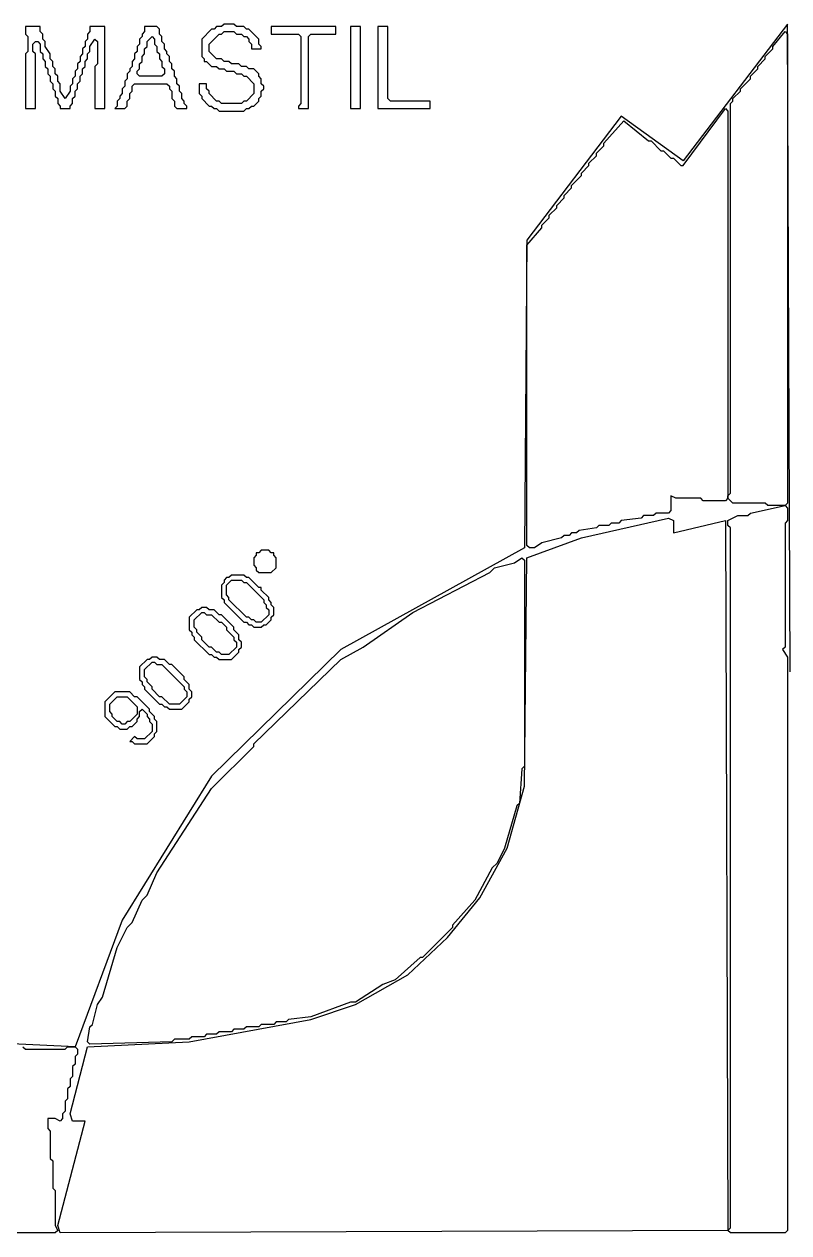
# Model space of a CAD drawing. Extents: x 17 to 323, y -435 to -5.
# Drawn here: x 252.65 to 283.45, y -333.8 to -285.1 of the extents above; entities that cross this region are included whole.
import ezdxf

# ---------------------------------------------------------------- set-up
doc = ezdxf.new("R2010")
doc.units = 0

msp = doc.modelspace()

# ---------------------------------------------------------------- linework, layer by layer
at = {"layer": 'CONTOURS'}
for p, q in [((252.7, -285.2), (252.7, -285.5)), ((253.3, -285.2), (252.7, -285.2)), ((253.3, -285.4), (253.3, -285.2)), ((255.9, -285.2), (255.3, -285.2)), ((255.3, -285.2), (255.3, -285.4)), ((255.9, -288.5), (255.9, -285.2)), ((257.5, -285.2), (257.5, -285.4)), ((258, -285.2), (257.5, -285.2)), ((258.1, -285.3), (258, -285.2)), ((258.1, -285.5), (258.1, -285.3)), ((260.2, -285.3), (259.8, -285.7)), ((260.3, -285.3), (260.2, -285.3)), ((260.4, -285.2), (260.3, -285.3)), ((260.6, -285.2), (260.4, -285.2)), ((260.7, -285.1), (260.6, -285.2)), ((261.1, -285.1), (260.7, -285.1)), ((261.2, -285.2), (261.1, -285.1)), ((261.5, -285.2), (261.2, -285.2)), ((261.6, -285.3), (261.5, -285.2)), ((261.7, -285.3), (261.6, -285.3)), ((262.1, -285.7), (261.7, -285.3)), ((262.6, -285.2), (262.6, -285.5)), ((265.2, -285.2), (262.6, -285.2)), ((265.2, -285.5), (265.2, -285.2)), ((265.8, -285.2), (265.8, -288.5)), ((266.2, -285.2), (265.8, -285.2)), ((266.2, -288.5), (266.2, -285.2)), ((266.9, -285.2), (266.9, -288.5)), ((267.3, -285.2), (266.9, -285.2)), ((267.3, -288.1), (267.3, -285.2)), ((283.4, -285.1), (279.2, -290.6)), ((283.5, -311.2), (283.4, -285.1)), ((252.7, -285.5), (252.8, -285.6)), ((252.8, -285.6), (252.8, -286.2)), ((253, -285.9), (253.1, -285.8)), ((253.1, -285.8), (253.2, -285.8)), ((253.2, -285.8), (253.3, -285.9)), ((253.4, -285.5), (253.3, -285.4)), ((253.4, -285.7), (253.4, -285.5)), ((253.5, -285.8), (253.4, -285.7)), ((253.5, -286), (253.5, -285.8)), ((255.2, -285.7), (255.1, -285.8)), ((255.1, -285.8), (255.1, -286)), ((255.3, -285.4), (255.2, -285.5)), ((255.2, -285.5), (255.2, -285.7)), ((255.3, -286), (255.5, -285.7)), ((255.5, -285.7), (255.6, -285.8)), ((255.6, -285.8), (255.6, -286.7)), ((257.4, -285.6), (257.3, -285.7)), ((257.3, -285.7), (257.3, -285.9)), ((257.5, -285.4), (257.4, -285.5)), ((257.4, -285.5), (257.4, -285.6)), ((257.6, -285.8), (257.8, -285.6)), ((257.6, -286), (257.6, -285.8)), ((257.8, -285.6), (257.9, -285.7)), ((257.9, -285.7), (257.9, -285.9)), ((258.2, -285.6), (258.1, -285.5)), ((258.2, -285.8), (258.2, -285.6)), ((258.3, -285.9), (258.2, -285.8)), ((259.8, -285.7), (259.8, -286.4)), ((260.1, -285.9), (260.5, -285.5)), ((260.5, -285.5), (260.6, -285.5)), ((260.6, -285.5), (260.7, -285.4)), ((260.7, -285.4), (261.1, -285.4)), ((261.1, -285.4), (261.2, -285.5)), ((261.2, -285.5), (261.4, -285.5)), ((261.4, -285.5), (261.5, -285.6)), ((261.5, -285.6), (261.6, -285.6)), ((261.6, -285.6), (261.7, -285.7)), ((261.7, -285.7), (261.7, -285.8)), ((261.7, -285.8), (261.8, -285.9)), ((262.1, -285.9), (262.1, -285.7)), ((262.6, -285.5), (263.7, -285.5)), ((263.7, -285.5), (263.8, -285.6)), ((263.8, -285.6), (263.8, -288.3)), ((264.1, -285.6), (264.2, -285.5)), ((264.1, -288.5), (264.1, -285.6)), ((264.2, -285.5), (265.2, -285.5)), ((282.8, -286), (283.3, -285.4)), ((283.3, -285.4), (283.4, -285.5)), ((283.4, -285.5), (283.4, -304.4)), ((252.8, -286.2), (252.7, -286.3)), ((252.7, -286.3), (252.7, -288.5)), ((253, -286.2), (253, -285.9)), ((253.1, -286.3), (253, -286.2)), ((253.1, -288.5), (253.1, -286.3)), ((253.3, -285.9), (253.3, -286.2)), ((253.3, -286.2), (253.4, -286.3)), ((253.4, -286.3), (253.4, -286.5)), ((253.7, -286.3), (253.5, -286)), ((253.7, -286.5), (253.7, -286.3)), ((255, -286.3), (254.9, -286.4)), ((255.1, -286), (255, -286.1)), ((255, -286.1), (255, -286.3)), ((255.2, -286.3), (255.3, -286.2)), ((255.2, -286.5), (255.2, -286.3)), ((255.3, -286.2), (255.3, -286)), ((257.2, -286.2), (257.1, -286.3)), ((257.1, -286.3), (257.1, -286.5)), ((257.3, -285.9), (257.2, -286)), ((257.2, -286), (257.2, -286.2)), ((257.4, -286.4), (257.5, -286.3)), ((257.5, -286.1), (257.6, -286)), ((257.5, -286.3), (257.5, -286.1)), ((257.9, -285.9), (258, -286)), ((258, -286), (258, -286.2)), ((258, -286.2), (258.1, -286.3)), ((258.1, -286.3), (258.1, -286.5)), ((258.3, -286.1), (258.3, -285.9)), ((258.4, -286.2), (258.3, -286.1)), ((258.4, -286.3), (258.4, -286.2)), ((258.5, -286.4), (258.4, -286.3)), ((260.1, -286.2), (260.1, -285.9)), ((260.4, -286.5), (260.1, -286.2)), ((261.8, -285.9), (261.8, -286.1)), ((261.8, -286.1), (262.2, -286.1)), ((262.2, -286), (262.1, -285.9)), ((262.2, -286.1), (262.2, -286)), ((282.5, -286.4), (282.8, -286.1)), ((282.8, -286.1), (282.8, -286)), ((253.4, -286.5), (253.5, -286.6)), ((253.5, -286.6), (253.5, -286.8)), ((253.5, -286.8), (253.6, -286.9)), ((253.8, -286.6), (253.7, -286.5)), ((253.8, -286.8), (253.8, -286.6)), ((253.9, -286.9), (253.8, -286.8)), ((254.9, -286.6), (254.8, -286.7)), ((254.8, -286.7), (254.8, -286.9)), ((254.9, -286.4), (254.9, -286.6)), ((255, -286.9), (255.1, -286.8)), ((255.1, -286.6), (255.2, -286.5)), ((255.1, -286.8), (255.1, -286.6)), ((255.6, -286.7), (255.5, -286.8)), ((255.5, -286.8), (255.5, -288.5)), ((257, -286.8), (256.9, -286.9)), ((257.1, -286.5), (257, -286.6)), ((257, -286.6), (257, -286.8)), ((257.3, -286.7), (257.4, -286.6)), ((257.3, -286.9), (257.3, -286.7)), ((257.4, -286.6), (257.4, -286.4)), ((258.1, -286.5), (258.2, -286.6)), ((258.2, -286.6), (258.2, -286.8)), ((258.2, -286.8), (258.3, -286.9)), ((258.5, -286.6), (258.5, -286.4)), ((258.6, -286.7), (258.5, -286.6)), ((258.6, -286.9), (258.6, -286.7)), ((259.8, -286.4), (259.9, -286.5)), ((259.9, -286.5), (259.9, -286.6)), ((259.9, -286.6), (260, -286.6)), ((260, -286.6), (260.2, -286.8)), ((260.2, -286.8), (260.4, -286.8)), ((260.6, -286.5), (260.4, -286.5)), ((260.4, -286.8), (260.5, -286.9)), ((260.7, -286.6), (260.6, -286.5)), ((260.9, -286.6), (260.7, -286.6)), ((261, -286.7), (260.9, -286.6)), ((261.3, -286.7), (261, -286.7)), ((261.4, -286.8), (261.3, -286.7)), ((261.6, -286.8), (261.4, -286.8)), ((261.7, -286.9), (261.6, -286.8)), ((282.2, -286.8), (282.5, -286.5)), ((282.2, -286.9), (282.2, -286.8)), ((282.5, -286.5), (282.5, -286.4)), ((253.6, -286.9), (253.6, -287.1)), ((253.6, -287.1), (253.7, -287.2)), ((253.7, -287.2), (253.7, -287.4)), ((253.9, -287.1), (253.9, -286.9)), ((254, -287.2), (253.9, -287.1)), ((254, -287.4), (254, -287.2)), ((254.7, -287.2), (254.6, -287.3)), ((254.6, -287.3), (254.6, -287.5)), ((254.8, -286.9), (254.7, -287)), ((254.7, -287), (254.7, -287.2)), ((254.9, -287.2), (255, -287.1)), ((254.9, -287.4), (254.9, -287.2)), ((255, -287.1), (255, -286.9)), ((256.8, -287.3), (256.7, -287.4)), ((256.9, -287), (256.8, -287.1)), ((256.8, -287.1), (256.8, -287.3)), ((256.9, -286.9), (256.9, -287)), ((257.2, -287), (257.3, -286.9)), ((257.2, -287.1), (257.2, -287)), ((257.3, -287.2), (257.2, -287.1)), ((258.2, -287.2), (257.3, -287.2)), ((258.3, -287.1), (258.2, -287.2)), ((258.3, -286.9), (258.3, -287.1)), ((258.7, -287), (258.6, -286.9)), ((258.7, -287.2), (258.7, -287)), ((258.8, -287.3), (258.7, -287.2)), ((258.8, -287.5), (258.8, -287.3)), ((260.5, -286.9), (260.7, -286.9)), ((260.7, -286.9), (260.8, -287)), ((260.8, -287), (261.1, -287)), ((261.1, -287), (261.2, -287.1)), ((261.2, -287.1), (261.4, -287.1)), ((261.4, -287.1), (261.5, -287.2)), ((261.5, -287.2), (261.6, -287.2)), ((261.6, -287.2), (261.9, -287.5)), ((261.9, -286.9), (261.7, -286.9)), ((262.1, -287.1), (261.9, -286.9)), ((262.1, -287.2), (262.1, -287.1)), ((262.2, -287.3), (262.1, -287.2)), ((262.2, -287.5), (262.2, -287.3)), ((281.5, -287.7), (281.9, -287.3)), ((281.9, -287.2), (282.2, -286.9)), ((281.9, -287.3), (281.9, -287.2)), ((253.7, -287.4), (253.8, -287.5)), ((253.8, -287.5), (253.8, -287.7)), ((253.8, -287.7), (253.9, -287.8)), ((253.9, -287.8), (253.9, -288)), ((254.1, -287.5), (254, -287.4)), ((254.1, -287.8), (254.1, -287.5)), ((254.3, -288.1), (254.1, -287.8)), ((254.5, -287.8), (254.3, -288.1)), ((254.6, -287.5), (254.5, -287.6)), ((254.5, -287.6), (254.5, -287.8)), ((254.7, -287.8), (254.8, -287.7)), ((254.7, -288), (254.7, -287.8)), ((254.8, -287.5), (254.9, -287.4)), ((254.8, -287.7), (254.8, -287.5)), ((256.7, -287.6), (256.6, -287.7)), ((256.6, -287.7), (256.6, -287.9)), ((256.7, -287.4), (256.7, -287.6)), ((256.9, -287.9), (257, -287.8)), ((257, -287.6), (257.1, -287.5)), ((257, -287.8), (257, -287.6)), ((257.1, -287.5), (258.4, -287.5)), ((258.4, -287.5), (258.5, -287.6)), ((258.5, -287.6), (258.5, -287.7)), ((258.5, -287.7), (258.6, -287.8)), ((258.6, -287.8), (258.6, -288.1)), ((258.9, -287.6), (258.8, -287.5)), ((258.9, -287.8), (258.9, -287.6)), ((259, -287.9), (258.9, -287.8)), ((260, -287.5), (259.7, -287.5)), ((259.7, -287.5), (259.7, -287.9)), ((260, -287.7), (260, -287.5)), ((260.1, -287.8), (260, -287.7)), ((260.1, -287.9), (260.1, -287.8)), ((261.9, -287.5), (261.9, -287.9)), ((262.3, -287.6), (262.2, -287.5)), ((262.2, -287.8), (262.3, -287.7)), ((262.2, -288), (262.2, -287.8)), ((262.3, -287.7), (262.3, -287.6)), ((281.2, -288.1), (281.5, -287.8)), ((281.5, -287.8), (281.5, -287.7)), ((253.9, -288), (254, -288.1)), ((254, -288.1), (254, -288.3)), ((254, -288.3), (254.1, -288.4)), ((254.5, -288.4), (254.6, -288.3)), ((254.6, -288.1), (254.7, -288)), ((254.6, -288.3), (254.6, -288.1)), ((256.5, -288.1), (256.4, -288.2)), ((256.4, -288.2), (256.4, -288.4)), ((256.6, -287.9), (256.5, -288)), ((256.5, -288), (256.5, -288.1)), ((256.8, -288.2), (256.9, -288.1)), ((256.8, -288.4), (256.8, -288.2)), ((256.9, -288.1), (256.9, -287.9)), ((258.6, -288.1), (258.7, -288.2)), ((258.7, -288.2), (258.7, -288.4)), ((259, -288.1), (259, -287.9)), ((259.1, -288.2), (259, -288.1)), ((259.1, -288.3), (259.1, -288.2)), ((259.2, -288.4), (259.1, -288.3)), ((259.7, -287.9), (259.8, -288)), ((259.8, -288), (259.8, -288.1)), ((259.8, -288.1), (260.1, -288.4)), ((260.4, -288.2), (260.1, -287.9)), ((260.5, -288.2), (260.4, -288.2)), ((260.6, -288.3), (260.5, -288.2)), ((261.4, -288.3), (260.6, -288.3)), ((261.5, -288.2), (261.4, -288.3)), ((261.6, -288.2), (261.5, -288.2)), ((261.9, -287.9), (261.6, -288.2)), ((261.9, -288.4), (262.1, -288.2)), ((262.1, -288.1), (262.2, -288)), ((262.1, -288.2), (262.1, -288.1)), ((263.8, -288.3), (263.7, -288.4)), ((267.4, -288.2), (267.3, -288.1)), ((269, -288.2), (267.4, -288.2)), ((269, -288.5), (269, -288.2)), ((281.1, -288.3), (281.2, -288.2)), ((281.1, -304), (281.1, -288.3)), ((281.2, -288.2), (281.2, -288.1)), ((252.7, -288.5), (253.1, -288.5)), ((254.1, -288.4), (254.1, -288.5)), ((254.1, -288.5), (254.5, -288.5)), ((254.5, -288.5), (254.5, -288.4)), ((255.5, -288.5), (255.9, -288.5)), ((256.4, -288.4), (256.3, -288.5)), ((256.3, -288.5), (256.7, -288.5)), ((256.7, -288.5), (256.8, -288.4)), ((258.7, -288.4), (258.8, -288.5)), ((258.8, -288.5), (259.2, -288.5)), ((259.2, -288.5), (259.2, -288.4)), ((260.1, -288.4), (260.2, -288.4)), ((260.2, -288.4), (260.3, -288.5)), ((260.3, -288.5), (260.4, -288.5)), ((260.4, -288.5), (260.5, -288.6)), ((260.5, -288.6), (261.5, -288.6)), ((261.5, -288.6), (261.6, -288.5)), ((261.6, -288.5), (261.7, -288.5)), ((261.7, -288.5), (261.8, -288.4)), ((261.8, -288.4), (261.9, -288.4)), ((263.7, -288.4), (263.7, -288.5)), ((263.7, -288.5), (264.1, -288.5)), ((265.8, -288.5), (266.2, -288.5)), ((266.9, -288.5), (269, -288.5)), ((279.2, -290.8), (280.9, -288.5)), ((280.9, -288.5), (281, -288.6)), ((281, -288.6), (281, -304.2)), ((276.7, -288.8), (272.9, -293.8)), ((276, -289.9), (276.8, -289)), ((279.2, -290.6), (276.7, -288.8)), ((276.8, -289), (277.8, -289.8)), ((275.7, -290.3), (276, -290)), ((276, -290), (276, -289.9)), ((277.8, -289.8), (277.9, -289.8)), ((277.9, -289.8), (278.3, -290.2)), ((278.3, -290.2), (278.4, -290.2)), ((278.4, -290.2), (278.7, -290.5)), ((275.4, -290.7), (275.7, -290.4)), ((275.4, -290.8), (275.4, -290.7)), ((275.7, -290.4), (275.7, -290.3)), ((278.7, -290.5), (278.8, -290.5)), ((278.8, -290.5), (279.1, -290.8)), ((274.7, -291.6), (275.1, -291.2)), ((275.1, -291.1), (275.4, -290.8)), ((275.1, -291.2), (275.1, -291.1)), ((279.1, -290.8), (279.2, -290.8)), ((274.4, -292), (274.7, -291.7)), ((274.7, -291.7), (274.7, -291.6)), ((274.1, -292.4), (274.4, -292.1)), ((274.4, -292.1), (274.4, -292)), ((273.8, -292.8), (274.1, -292.5)), ((274.1, -292.5), (274.1, -292.4)), ((273.5, -293.2), (273.8, -292.9)), ((273.8, -292.9), (273.8, -292.8)), ((272.9, -294), (273.5, -293.3)), ((273.5, -293.3), (273.5, -293.2)), ((272.9, -293.8), (272.8, -306.2)), ((272.9, -306.1), (272.9, -294)), ((278.9, -304.2), (278.7, -304.1)), ((278.7, -304.1), (278.7, -304.7)), ((279.9, -304.2), (278.9, -304.2)), ((280, -304.3), (279.9, -304.2)), ((280.9, -304.3), (280, -304.3)), ((281, -304.2), (280.9, -304.3)), ((281, -304.1), (281.1, -304)), ((281, -304.2), (281, -304.1)), ((281.2, -304.4), (281, -304.2)), ((278.1, -304.8), (278, -304.9)), ((278.6, -304.8), (278.1, -304.8)), ((278.7, -304.7), (278.6, -304.8)), ((282.5, -304.4), (281.2, -304.4)), ((281.8, -304.9), (281.9, -304.8)), ((281.9, -304.8), (283.3, -304.5)), ((282.6, -304.5), (282.5, -304.4)), ((283.3, -304.5), (282.6, -304.5)), ((283.4, -304.4), (283.3, -304.5)), ((283.3, -304.5), (283.4, -304.6)), ((283.4, -304.6), (283.4, -305.1)), ((275.1, -305.8), (278.6, -305)), ((275.8, -305.3), (275.7, -305.4)), ((276.2, -305.3), (275.8, -305.3)), ((276.3, -305.2), (276.2, -305.3)), ((276.6, -305.2), (276.3, -305.2)), ((276.7, -305.1), (276.6, -305.2)), ((277.5, -305), (276.7, -305.1)), ((277.6, -304.9), (277.5, -305)), ((278, -304.9), (277.6, -304.9)), ((278.6, -305), (278.8, -305.1)), ((278.8, -305.1), (278.8, -305.6)), ((278.8, -305.6), (280.9, -305.1)), ((280.9, -305.1), (281, -333.7)), ((281, -305.1), (281.4, -304.9)), ((281, -305.3), (281, -305.1)), ((281.1, -305.4), (281, -305.3)), ((281.4, -304.9), (281.8, -304.9)), ((283.4, -305.1), (283.3, -305.2)), ((283.3, -305.2), (283.3, -310.2)), ((272.9, -306.6), (275.1, -305.8)), ((274.3, -305.8), (273.5, -306)), ((274.4, -305.7), (274.3, -305.8)), ((274.6, -305.7), (274.4, -305.7)), ((274.7, -305.6), (274.6, -305.7)), ((274.9, -305.6), (274.7, -305.6)), ((275, -305.5), (274.9, -305.6)), ((275.7, -305.4), (275, -305.5)), ((281.1, -333.6), (281.1, -305.4)), ((262.2, -306.3), (262.1, -306.4)), ((262.5, -306.3), (262.2, -306.3)), ((262.6, -306.4), (262.5, -306.3)), ((272.8, -306.2), (265.4, -310.3)), ((273, -306.2), (272.9, -306.1)), ((273.2, -306.2), (273, -306.2)), ((273.5, -306), (273.2, -306.2)), ((262, -306.5), (261.9, -306.6)), ((261.9, -306.6), (261.9, -306.9)), ((262, -306.4), (262, -306.5)), ((262.1, -306.4), (262, -306.4)), ((262.7, -306.4), (262.6, -306.4)), ((262.7, -306.5), (262.7, -306.4)), ((262.8, -306.6), (262.7, -306.5)), ((262.8, -307), (262.8, -306.6)), ((271.6, -307), (272.4, -306.8)), ((272.4, -306.8), (272.7, -306.6)), ((272.7, -306.6), (272.8, -306.7)), ((272.8, -315.8), (272.9, -306.6)), ((272.8, -306.7), (272.8, -315)), ((261.9, -306.9), (262, -307)), ((262, -307), (262, -307.1)), ((262, -307.1), (262.1, -307.2)), ((262.1, -307.2), (262.6, -307.2)), ((262.6, -307.2), (262.8, -307)), ((268.3, -308.8), (271.4, -307.2)), ((271.4, -307.2), (271.6, -307)), ((260.7, -307.6), (260.6, -307.7)), ((260.6, -307.7), (260.6, -308.2)), ((260.8, -307.4), (260.7, -307.5)), ((260.7, -307.5), (260.7, -307.6)), ((260.9, -307.4), (260.8, -307.4)), ((260.8, -307.7), (261, -307.5)), ((260.8, -308.1), (260.8, -307.7)), ((261, -307.3), (260.9, -307.4)), ((261.5, -307.3), (261, -307.3)), ((261, -307.5), (261.4, -307.5)), ((261.4, -307.5), (261.5, -307.6)), ((261.6, -307.4), (261.5, -307.3)), ((261.5, -307.6), (261.6, -307.6)), ((261.7, -307.4), (261.6, -307.4)), ((261.6, -307.6), (262.3, -308.3)), ((262.1, -307.8), (261.7, -307.4)), ((260.6, -308.2), (260.7, -308.3)), ((260.9, -308.2), (260.8, -308.1)), ((260.9, -308.3), (260.9, -308.2)), ((262.2, -307.8), (262.1, -307.8)), ((262.2, -307.9), (262.2, -307.8)), ((262.5, -308.2), (262.2, -307.9)), ((262.5, -308.3), (262.5, -308.2)), ((259.6, -308.7), (259.3, -309)), ((259.7, -308.7), (259.6, -308.7)), ((259.8, -308.6), (259.7, -308.7)), ((260, -308.6), (259.8, -308.6)), ((260.1, -308.7), (260, -308.6)), ((260.3, -308.7), (260.1, -308.7)), ((260.5, -308.9), (260.3, -308.7)), ((260.7, -308.3), (260.7, -308.4)), ((260.7, -308.4), (261.5, -309.2)), ((261.6, -309), (260.9, -308.3)), ((262.3, -308.3), (262.3, -308.4)), ((262.3, -308.4), (262.4, -308.5)), ((262.4, -308.5), (262.4, -308.6)), ((262.4, -308.6), (262.5, -308.7)), ((262.6, -308.4), (262.5, -308.3)), ((262.5, -308.7), (262.5, -308.9)), ((262.6, -308.5), (262.6, -308.4)), ((262.7, -308.6), (262.6, -308.5)), ((262.7, -308.9), (262.7, -308.6)), ((259.3, -309), (259.3, -309.5)), ((259.5, -309.1), (259.8, -308.8)), ((259.5, -309.4), (259.5, -309.1)), ((259.8, -308.8), (259.9, -308.8)), ((259.9, -308.8), (260, -308.9)), ((260, -308.9), (260.2, -308.9)), ((260.2, -308.9), (260.5, -309.2)), ((260.6, -308.9), (260.5, -308.9)), ((260.5, -309.2), (260.6, -309.2)), ((261.1, -309.4), (260.6, -308.9)), ((260.6, -309.2), (260.8, -309.4)), ((261.5, -309.2), (261.6, -309.2)), ((261.7, -309), (261.6, -309)), ((261.6, -309.2), (261.7, -309.3)), ((261.8, -309.1), (261.7, -309)), ((261.9, -309.1), (261.8, -309.1)), ((262, -309.2), (261.9, -309.1)), ((262.2, -309.2), (262, -309.2)), ((262.5, -308.9), (262.2, -309.2)), ((262.4, -309.3), (262.6, -309.1)), ((262.6, -309), (262.7, -308.9)), ((262.6, -309.1), (262.6, -309)), ((266.3, -310.2), (268.3, -308.8)), ((259.3, -309.5), (259.4, -309.6)), ((259.4, -309.6), (259.4, -309.7)), ((259.4, -309.7), (259.5, -309.8)), ((259.6, -309.5), (259.5, -309.4)), ((259.6, -309.6), (259.6, -309.5)), ((259.8, -309.8), (259.6, -309.6)), ((260.8, -309.4), (260.8, -309.5)), ((260.8, -309.5), (261.1, -309.8)), ((261.1, -309.5), (261.1, -309.4)), ((261.3, -309.7), (261.1, -309.5)), ((261.3, -309.9), (261.3, -309.7)), ((261.7, -309.3), (261.8, -309.3)), ((261.8, -309.3), (261.9, -309.4)), ((261.9, -309.4), (262.2, -309.4)), ((262.2, -309.4), (262.3, -309.3)), ((262.3, -309.3), (262.4, -309.3)), ((259.5, -309.8), (259.5, -309.9)), ((259.5, -309.9), (260.1, -310.5)), ((259.8, -309.9), (259.8, -309.8)), ((260.1, -310.2), (259.8, -309.9)), ((260.2, -310.2), (260.1, -310.2)), ((260.4, -310.4), (260.2, -310.2)), ((261.2, -310.2), (260.9, -310.5)), ((261.1, -309.8), (261.1, -309.9)), ((261.1, -309.9), (261.2, -310)), ((261.2, -310), (261.2, -310.2)), ((261.4, -310), (261.3, -309.9)), ((261.3, -310.3), (261.4, -310.2)), ((261.4, -310.2), (261.4, -310)), ((265.4, -310.7), (266.3, -310.2)), ((283.3, -310.2), (283.2, -310.3)), ((257.6, -310.7), (257.3, -311)), ((257.7, -310.7), (257.6, -310.7)), ((257.8, -310.6), (257.7, -310.7)), ((258, -310.6), (257.8, -310.6)), ((258.1, -310.7), (258, -310.6)), ((258.3, -310.7), (258.1, -310.7)), ((258.5, -310.9), (258.3, -310.7)), ((260.1, -310.5), (260.2, -310.5)), ((265.4, -310.3), (260.2, -315.4)), ((260.2, -310.5), (260.3, -310.6)), ((260.3, -310.6), (260.4, -310.6)), ((260.5, -310.4), (260.4, -310.4)), ((260.4, -310.6), (260.5, -310.7)), ((260.6, -310.5), (260.5, -310.4)), ((260.5, -310.7), (261, -310.7)), ((260.9, -310.5), (260.6, -310.5)), ((261, -310.7), (261.3, -310.4)), ((261.3, -310.4), (261.3, -310.3)), ((261.9, -314.1), (265.4, -310.7)), ((283.2, -310.3), (283.4, -310.6)), ((283.4, -310.6), (283.4, -333.7)), ((257.3, -311), (257.3, -311.5)), ((257.5, -311.1), (257.8, -310.8)), ((257.5, -311.4), (257.5, -311.1)), ((257.8, -310.8), (257.9, -310.8)), ((257.9, -310.8), (258, -310.9)), ((258, -310.9), (258.2, -310.9)), ((258.2, -310.9), (259.1, -311.8)), ((258.6, -310.9), (258.5, -310.9)), ((259.1, -311.4), (258.6, -310.9)), ((257.3, -311.5), (257.4, -311.6)), ((257.4, -311.6), (257.4, -311.7)), ((257.6, -311.5), (257.5, -311.4)), ((257.6, -311.6), (257.6, -311.5)), ((257.8, -311.8), (257.6, -311.6)), ((259.1, -311.5), (259.1, -311.4)), ((259.3, -311.7), (259.1, -311.5)), ((256.3, -312), (255.9, -312.4)), ((256.9, -312), (256.3, -312)), ((257.1, -312.2), (256.9, -312)), ((257.4, -311.7), (257.5, -311.8)), ((257.5, -311.8), (257.5, -311.9)), ((257.5, -311.9), (258.1, -312.5)), ((257.8, -311.9), (257.8, -311.8)), ((258.1, -312.2), (257.8, -311.9)), ((259.1, -311.8), (259.1, -311.9)), ((259.1, -311.9), (259.2, -312)), ((259.2, -312), (259.2, -312.2)), ((259.3, -311.9), (259.3, -311.7)), ((259.4, -312), (259.3, -311.9)), ((259.4, -312.2), (259.4, -312)), ((255.9, -312.4), (255.9, -313)), ((256.1, -312.5), (256.4, -312.2)), ((256.1, -312.8), (256.1, -312.5)), ((256.4, -312.2), (256.8, -312.2)), ((256.8, -312.2), (257.2, -312.6)), ((257.2, -312.2), (257.1, -312.2)), ((257.7, -312.7), (257.2, -312.2)), ((257.2, -312.6), (257.2, -312.9)), ((258.2, -312.2), (258.1, -312.2)), ((258.1, -312.5), (258.2, -312.5)), ((258.5, -312.5), (258.2, -312.2)), ((258.2, -312.5), (258.3, -312.6)), ((258.3, -312.6), (258.4, -312.6)), ((258.4, -312.6), (258.5, -312.7)), ((258.9, -312.5), (258.5, -312.5)), ((259.2, -312.2), (258.9, -312.5)), ((259, -312.7), (259.3, -312.4)), ((259.3, -312.3), (259.4, -312.2)), ((259.3, -312.4), (259.3, -312.3)), ((255.9, -313), (256.3, -313.4)), ((256.2, -312.9), (256.1, -312.8)), ((256.2, -313), (256.2, -312.9)), ((256.4, -313.2), (256.2, -313)), ((257.2, -312.9), (256.9, -313.2)), ((257.2, -313.1), (257.3, -313)), ((257.2, -313.2), (257.2, -313.1)), ((257.3, -312.8), (257.4, -312.7)), ((257.3, -313), (257.3, -312.8)), ((257.4, -312.7), (257.6, -312.9)), ((257.6, -312.9), (257.6, -313)), ((257.6, -313), (257.7, -313.1)), ((257.7, -312.8), (257.7, -312.7)), ((257.9, -313), (257.7, -312.8)), ((257.7, -313.1), (257.7, -313.2)), ((257.9, -313.1), (257.9, -313)), ((258, -313.2), (257.9, -313.1)), ((258.5, -312.7), (259, -312.7)), ((256.3, -313.4), (256.4, -313.4)), ((256.5, -313.2), (256.4, -313.2)), ((256.4, -313.4), (256.5, -313.5)), ((256.6, -313.3), (256.5, -313.2)), ((256.5, -313.5), (256.8, -313.5)), ((256.7, -313.3), (256.6, -313.3)), ((256.8, -313.2), (256.7, -313.3)), ((256.9, -313.2), (256.8, -313.2)), ((256.8, -313.5), (256.9, -313.4)), ((256.9, -313.4), (257, -313.4)), ((257, -313.4), (257.2, -313.2)), ((257.8, -313.6), (257.5, -313.9)), ((257.7, -313.2), (257.8, -313.3)), ((257.8, -313.3), (257.8, -313.6)), ((257.9, -313.7), (258, -313.6)), ((258, -313.6), (258, -313.2)), ((257.1, -313.8), (256.9, -314)), ((256.9, -314), (257, -314)), ((257, -314), (257.1, -314.1)), ((257.2, -313.9), (257.1, -313.8)), ((257.1, -314.1), (257.6, -314.1)), ((257.5, -313.9), (257.2, -313.9)), ((257.6, -314.1), (257.9, -313.8)), ((257.9, -313.8), (257.9, -313.7)), ((261.9, -314.2), (261.9, -314.1)), ((260.2, -315.9), (261.9, -314.2)), ((272.8, -315), (272.7, -315.1)), ((260.2, -315.4), (256.6, -321.2)), ((272.7, -315.1), (272.6, -316.5)), ((258, -319.3), (260.2, -315.9)), ((272.1, -318.3), (272.8, -315.8)), ((272.6, -316.5), (272.5, -316.6)), ((272.5, -316.6), (272, -318.3)), ((271, -320.3), (272.1, -318.3)), ((272, -318.3), (271.7, -318.9)), ((271.7, -318.9), (271.5, -319.1)), ((257.6, -320.2), (258, -319.3)), ((271.5, -319.1), (270.8, -320.4)), ((257, -321.3), (257.4, -320.4)), ((257.4, -320.4), (257.6, -320.2)), ((269.7, -321.9), (271, -320.3)), ((270.8, -320.4), (269.9, -321.4)), ((256.6, -321.2), (254.7, -326.3)), ((256.8, -321.5), (257, -321.3)), ((269.9, -321.4), (269.9, -321.5)), ((256.4, -322.3), (256.8, -321.5)), ((268.1, -323.4), (269.7, -321.9)), ((269.9, -321.5), (268.7, -322.7)), ((255.8, -324.3), (256.4, -322.3)), ((268.6, -322.7), (267.6, -323.6)), ((268.7, -322.7), (268.6, -322.7)), ((266, -324.6), (268.1, -323.4)), ((267.1, -323.8), (266, -324.5)), ((267.6, -323.6), (267.1, -323.8)), ((255.6, -324.6), (255.8, -324.3)), ((255.4, -325.4), (255.6, -324.6)), ((265.8, -324.5), (264.2, -325.1)), ((264.2, -325.2), (266, -324.6)), ((266, -324.5), (265.8, -324.5)), ((259.3, -326.1), (264.2, -325.2)), ((262.8, -325.3), (262.7, -325.4)), ((263.2, -325.3), (262.8, -325.3)), ((263.3, -325.2), (263.2, -325.3)), ((264.2, -325.1), (263.3, -325.2)), ((255.2, -326.1), (255.3, -325.5)), ((255.3, -325.5), (255.4, -325.4)), ((260, -325.8), (259.9, -325.9)), ((260.4, -325.8), (260, -325.8)), ((260.5, -325.7), (260.4, -325.8)), ((261, -325.7), (260.5, -325.7)), ((261.1, -325.6), (261, -325.7)), ((261.5, -325.6), (261.1, -325.6)), ((261.6, -325.5), (261.5, -325.6)), ((262.1, -325.5), (261.6, -325.5)), ((262.2, -325.4), (262.1, -325.5)), ((262.7, -325.4), (262.2, -325.4)), ((254.7, -326.3), (248, -326)), ((255.3, -326.2), (255.2, -326.1)), ((255.2, -326.3), (259.3, -326.1)), ((258.6, -326.1), (255.3, -326.2)), ((258.7, -326), (258.6, -326.1)), ((259.3, -326), (258.7, -326)), ((259.4, -325.9), (259.3, -326)), ((259.9, -325.9), (259.4, -325.9)), ((252.6, -326.3), (252.7, -326.4)), ((252.7, -326.4), (254.3, -326.4)), ((254.3, -326.4), (254.4, -326.3)), ((254.4, -326.3), (254.7, -326.3)), ((254.5, -329), (255.2, -326.3)), ((254.7, -326.3), (254.8, -326.4)), ((254.8, -326.6), (254.7, -326.7)), ((254.7, -326.7), (254.7, -327)), ((254.8, -326.4), (254.8, -326.6)), ((254.7, -327), (254.6, -327.1)), ((254.6, -327.1), (254.6, -327.5)), ((254.6, -327.5), (254.5, -327.6)), ((254.5, -327.6), (254.5, -327.9)), ((254.5, -327.9), (254.4, -328)), ((254.4, -328), (254.4, -328.4)), ((254.4, -328.4), (254.3, -328.5)), ((254.3, -328.5), (254.3, -328.9)), ((253.9, -329.2), (253.6, -329.2)), ((253.6, -329.2), (253.6, -329.6)), ((254.1, -329.3), (253.9, -329.2)), ((254.2, -329.2), (254.1, -329.3)), ((254.3, -328.9), (254.2, -329)), ((254.2, -329), (254.2, -329.2)), ((254.6, -329.3), (254.5, -329)), ((253.6, -329.6), (253.7, -329.7)), ((254, -333.5), (255.1, -329.3)), ((255.1, -329.3), (254.6, -329.3)), ((253.7, -329.7), (253.7, -330.8)), ((253.7, -330.8), (253.8, -330.9)), ((253.8, -330.9), (253.8, -332)), ((253.8, -332), (253.9, -332.1)), ((253.9, -332.1), (253.9, -333.5)), ((253.9, -333.5), (254, -333.7)), ((254.1, -333.8), (254, -333.5)), ((253.9, -333.8), (238.1, -333.8)), ((254, -333.7), (253.9, -333.8)), ((281, -333.7), (254.1, -333.8)), ((281, -333.7), (281.1, -333.6)), ((281.1, -333.8), (281, -333.7)), ((283.3, -333.8), (281.1, -333.8)), ((283.4, -333.7), (283.3, -333.8))]:
    msp.add_line(p, q, dxfattribs=at)

doc.saveas('drawing.dxf')
